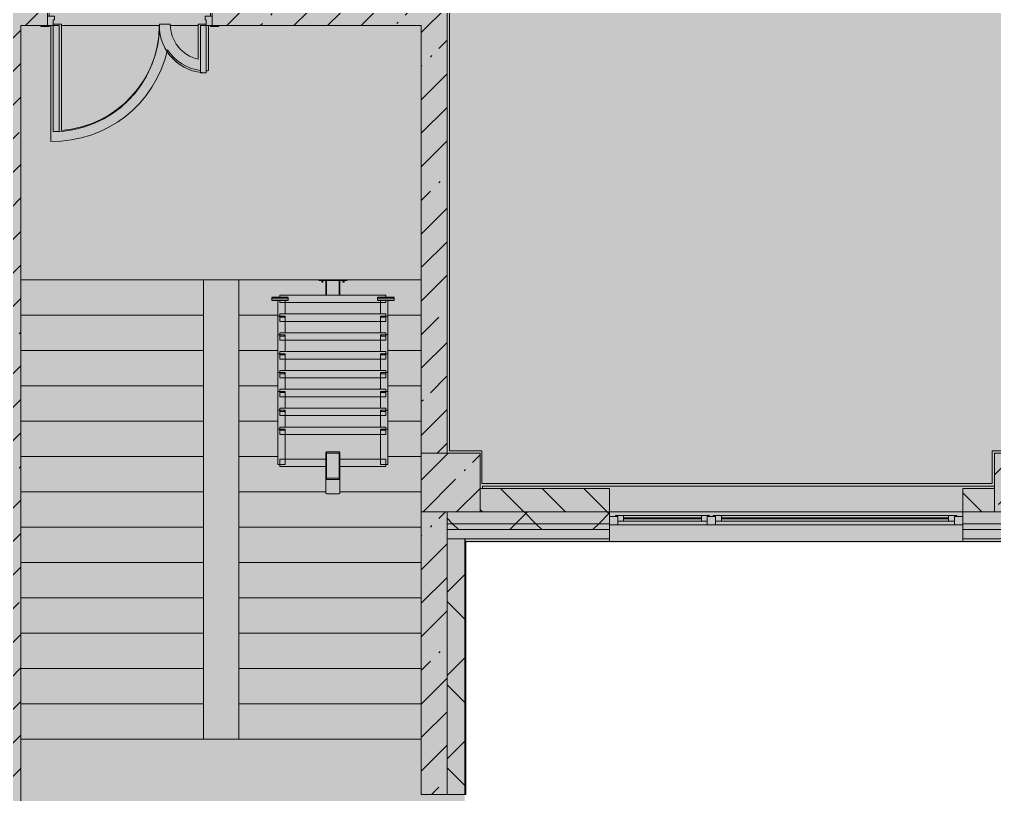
# Model space of a CAD drawing. Header units: millimetres. Extents: x 36059 to 234328, y -8553 to 29000.
# Drawn here: x 179386 to 187668, y 1150 to 7732 of the extents above; entities that cross this region are included whole.
import ezdxf

# ---------------------------------------------------------------- set-up
doc = ezdxf.new("R2010")
doc.units = ezdxf.units.MM
doc.linetypes.add('200_ШТРИХ__ш1_п0_6_', pattern=[800, 500, -300])
doc.layers.add('A-DETL-GENF-2', color=7, linetype='Continuous', lineweight=9, true_color=0xc0c0c0, transparency=0.4)
for name, color, linetype, lineweight in [('A-DETL-MBND-1', 7, '200_ШТРИХ__ш1_п0_6_', 9), ('A-WALL', 7, 'Continuous', 9), ('A-WALL-3', 7, 'Continuous', 5), ('I-WALL-4', 7, 'Continuous', 5), ('S-COLS-3', 7, 'Continuous', 5)]:
    doc.layers.add(name, color=color, linetype=linetype, lineweight=lineweight)
for name, color, linetype, lineweight, true_color in [('A-DOOR-2', 7, 'Continuous', 5, 0xe2e2e2), ('A-DOOR-3', 7, 'Continuous', 5, 0xb7b7b7), ('A-DOOR-FRAM-1', 7, 'Continuous', 5, 0xe2e2e2), ('A-DOOR-FRAM-3', 7, 'Continuous', 5, 0xb7b7b7), ('A-FLOR-1', 7, 'Continuous', 5, 0xb7b7b7), ('A-GENM-1', 7, 'Continuous', 5, 0x737373), ('A-GLAZ-3', 7, 'Continuous', 5, 0x737373), ('A-WALL-4', 7, 'Continuous', 5, 0x737373), ('A-WALL-5', 7, 'Continuous', 9, 0x737373), ('I-WALL-3', 7, 'Continuous', 5, 0x737373), ('S-COLS-4', 7, 'Continuous', 5, 0x737373), ('S-STRS-1', 7, 'Continuous', 5, 0x737373)]:
    doc.layers.add(name, color=color, linetype=linetype, lineweight=lineweight, true_color=true_color)
pattern_1 = [(45, (107317.9, 0), (-353.5534, 353.5534), []), (135, (107317.9, 0), (-353.5534, -353.5534), [])]
pattern_2 = [(45, (107317.9, 0), (-285.1231, 285.1231), []), (45, (107603, 0), (-285.1231, 285.1231), [504.031, -100.806, 16.764, -84.042])]

# ---------------------------------------------------------------- blocks, each defined once
blk = doc.blocks.new('BSC_Колонна _Прямоугольная - 500х500-V69-3_10_2_птичка')
at = {"layer": 'S-COLS-3'}
h = blk.add_hatch(dxfattribs=at)
h.set_pattern_fill('FP_97', color=256, style=0, pattern_type=2)
h.set_pattern_definition([(45, (-75730, -3800), (-285.1231, 285.1231), []), (45, (-75444.88, -3800), (-285.1231, 285.1231), [504.031, -100.806, 16.764, -84.042])])
h.paths.add_polyline_path([(-217, -250), (250, -250), (250, 250), (-250, 250), (-250, -250)])
at = {"layer": 'S-COLS-4'}
for p, q in [((250, 250), (-250, 250)), ((-250, 250), (-250, -250)), ((250, -250), (250, 250)), ((-250, -250), (250, -250))]:
    blk.add_line(p, q, dxfattribs=at)
blk = doc.blocks.new('BSC_Колонна _Прямоугольная - 500х500-V70-3_10_2_птичка')
at = {"layer": 'S-COLS-3'}
h = blk.add_hatch(dxfattribs=at)
h.set_pattern_fill('FP_98', color=256, style=0, pattern_type=2)
h.set_pattern_definition([(45, (-80600, -3800), (-285.1231, 285.1231), []), (45, (-80314.88, -3800), (-285.1231, 285.1231), [504.031, -100.806, 16.764, -84.042])])
h.paths.add_polyline_path([(-250, -250), (250, -250), (250, 250), (-250, 250)])
at = {"layer": 'S-COLS-4'}
for p, q in [((250, 250), (-250, 250)), ((-250, 250), (-250, -250)), ((250, -250), (250, 250)), ((-250, -250), (250, -250))]:
    blk.add_line(p, q, dxfattribs=at)
blk = doc.blocks.new('110_Дверь_СКБ_2Ст - Д-1 Лестничная клетка EIS60-24319353-3_10_2_птичка')
at = {"layer": 'A-DOOR-2'}
for points in [[(612.5, 1010), (612.5, 110), (662.5, 110), (662.5, 1010)], [(-631.1, 510), (-637.5, 510), (-637.5, 110), (-587.5, 110), (-587.5, 510)], [(712.5, 30), (697.5, 30), (697.5, -110), (712.5, -110)]]:
    blk.add_hatch(color=256, dxfattribs=at).paths.add_polyline_path(points)
h = blk.add_hatch(color=256, dxfattribs=at)
h.paths.add_polyline_path([(662.5, 110), (662.5, 60), (652.5, 60), (652.5, 30), (712.5, 30), (712.5, 110)])
h.paths.add_polyline_path([(-637.5, 110), (-687.5, 110), (-687.5, 30), (-627.5, 30), (-631.1, 60), (-637.5, 60)])
at = {"layer": 'A-DOOR-FRAM-1'}
for points in [[(-742.5, 118), (-742.5, 110), (-672.5, 110), (-672.5, 118)], [(697.5, 118), (697.5, 110), (767.5, 110), (767.5, 118)], [(-672.5, 30), (-687.5, 30), (-687.5, -110), (-672.5, -110)], [(-672.5, -110), (-742.5, -110), (-742.5, -118), (-672.5, -118)], [(697.5, -110), (697.5, -118), (767.5, -118), (767.5, -110)]]:
    blk.add_hatch(color=256, dxfattribs=at).paths.add_polyline_path(points)
at = {"layer": 'A-DOOR-3'}
for p, q in [((662.5, 1010), (612.5, 1010)), ((612.5, 1010), (612.5, 110)), ((662.5, 110), (662.5, 1010)), ((-637.5, 510), (-637.5, 110)), ((-587.5, 510), (-637.5, 510)), ((-587.5, 110), (-587.5, 510)), ((-637.5, 110), (-587.5, 110)), ((612.5, 110), (662.5, 110))]:
    blk.add_line(p, q, dxfattribs=at)
for centre, radius, start, end in [((662.5, 110), 900, 90, 180), ((-637.5, 110), 400, 360, 90)]:
    blk.add_arc(centre, radius, start, end, dxfattribs=at)
at = {"layer": 'A-DOOR-FRAM-3'}
for p, q in [((-672.5, 118), (-742.5, 118)), ((-742.5, 118), (-742.5, 110)), ((-742.5, 110), (-672.5, 110)), ((-637.5, 110), (-687.5, 110)), ((-687.5, 110), (-687.5, 30)), ((-672.5, 110), (-672.5, 118)), ((-637.5, 60), (-637.5, 110)), ((662.5, 110), (662.5, 60)), ((712.5, 110), (662.5, 110)), ((767.5, 118), (697.5, 118)), ((697.5, 118), (697.5, 110)), ((697.5, 110), (767.5, 110)), ((712.5, 30), (712.5, 110)), ((767.5, 110), (767.5, 118)), ((-687.5, 30), (-627.5, 30)), ((-672.5, 30), (-687.5, 30)), ((-687.5, 30), (-687.5, -110)), ((-672.5, -110), (-672.5, 30)), ((-627.5, 60), (-637.5, 60)), ((-627.5, 30), (-627.5, 60)), ((662.5, 60), (652.5, 60)), ((652.5, 60), (652.5, 30)), ((652.5, 30), (712.5, 30)), ((712.5, 30), (697.5, 30)), ((697.5, 30), (697.5, -110)), ((712.5, -110), (712.5, 30)), ((-672.5, -110), (-742.5, -110)), ((-742.5, -110), (-742.5, -118)), ((-742.5, -118), (-672.5, -118)), ((-687.5, -110), (-672.5, -110)), ((-672.5, -118), (-672.5, -110)), ((697.5, -110), (712.5, -110)), ((767.5, -110), (697.5, -110)), ((697.5, -110), (697.5, -118)), ((697.5, -118), (767.5, -118)), ((767.5, -118), (767.5, -110))]:
    blk.add_line(p, q, dxfattribs=at)
blk = doc.blocks.new('Анкер клиновой - Анкер клиновой МКТ В 10-10-16_85-V134-3_10_2_птичка')
at = {"layer": 'A-DETL-MBND-1'}
for p, q in [((74812, 5515.8), (74812, 5511.8)), ((74812, 5511.8), (74828, 5511.8)), ((74828, 5511.8), (74812, 5511.8)), ((74815, 5515.8), (74815, 5501.8)), ((74815, 5501.8), (74825, 5501.8)), ((74825, 5501.8), (74815, 5501.8)), ((74825, 5501.8), (74825, 5515.8)), ((74828, 5511.8), (74828, 5515.8))]:
    blk.add_line(p, q, dxfattribs=at)
blk = doc.blocks.new('ОМ_Полоса_Трапеция прямоугольная_Прокат_ГОСТ 103-2006 - ОМ_Полоса_Трапеция прямоугольная_Прокат_ГОСТ 103-2006-V135-3_10_2_птичка')
at = {"layer": 'A-GENM-1'}
for p, q in [((74280, 4243.3), (74280, 4253.3)), ((74280, 4253.3), (74320, 4253.3)), ((74320, 4243.3), (74280, 4243.3)), ((74320, 4253.3), (74320, 4243.3))]:
    blk.add_line(p, q, dxfattribs=at)
blk = doc.blocks.new('ОМ_Полоса_Трапеция прямоугольная_Прокат_ГОСТ 103-2006 - ОМ_Полоса_Трапеция прямоугольная_Прокат_ГОСТ 103-2006-V136-3_10_2_птичка')
at = {"layer": 'A-GENM-1'}
for p, q in [((74320, 4893.3), (74280, 4893.3)), ((74280, 4893.3), (74280, 4883.3)), ((74320, 4883.3), (74320, 4893.3)), ((74280, 4883.3), (74320, 4883.3))]:
    blk.add_line(p, q, dxfattribs=at)
blk = doc.blocks.new('ОМ_Полоса_Трапеция прямоугольная_Прокат_ГОСТ 103-2006 - ОМ_Полоса_Трапеция прямоугольная_Прокат_ГОСТ 103-2006-V137-3_10_2_птичка')
at = {"layer": 'A-GENM-1'}
for p, q in [((74320, 5053.3), (74280, 5053.3)), ((74280, 5053.3), (74280, 5043.3)), ((74320, 5043.3), (74320, 5053.3)), ((74280, 5043.3), (74320, 5043.3))]:
    blk.add_line(p, q, dxfattribs=at)
blk = doc.blocks.new('ОМ_Полоса_Трапеция прямоугольная_Прокат_ГОСТ 103-2006 - ОМ_Полоса_Трапеция прямоугольная_Прокат_ГОСТ 103-2006-V138-3_10_2_птичка')
at = {"layer": 'A-GENM-1'}
for p, q in [((74320, 5213.3), (74280, 5213.3)), ((74280, 5213.3), (74280, 5203.3)), ((74280, 5203.3), (74320, 5203.3)), ((74320, 5203.3), (74320, 5213.3))]:
    blk.add_line(p, q, dxfattribs=at)
blk = doc.blocks.new('ОМ_Полоса_Прокат_ГОСТ 103-2006 - ОМ_Полоса_Прокат_ГОСТ 103-2006-V139-3_10_2_птичка')
at = {"layer": 'A-GENM-1'}
for p, q in [((74350, 5373.3), (74210, 5373.3)), ((74210, 5373.3), (74210, 5370.3)), ((74210, 5370.3), (74350, 5370.3)), ((74350, 5370.3), (74350, 5373.3))]:
    blk.add_line(p, q, dxfattribs=at)
blk = doc.blocks.new('ОМ_Полоса_Прокат_ГОСТ 103-2006 - ОМ_Полоса_Прокат_ГОСТ 103-2006-V140-3_10_2_птичка')
at = {"layer": 'A-GENM-1'}
for p, q in [((74210, 5365.9), (74350, 5365.9)), ((74210, 5349), (74210, 5365.9)), ((74350, 5349), (74210, 5349)), ((74210, 5349), (74210, 5345.6)), ((74210, 5345.6), (74350, 5345.6)), ((74350, 5365.9), (74350, 5349)), ((74350, 5345.6), (74350, 5349))]:
    blk.add_line(p, q, dxfattribs=at)
blk = doc.blocks.new('ОМ_Полоса_Трапеция прямоугольная_Прокат_ГОСТ 103-2006 - ОМ_Полоса_Трапеция прямоугольная_Прокат_ГОСТ 103-2006-V141-3_10_2_птичка')
at = {"layer": 'A-GENM-1'}
for p, q in [((75140, 4243.3), (75140, 4253.3)), ((75140, 4253.3), (75180, 4253.3)), ((75180, 4243.3), (75140, 4243.3)), ((75180, 4253.3), (75180, 4243.3))]:
    blk.add_line(p, q, dxfattribs=at)
blk = doc.blocks.new('ОМ_Полоса_Трапеция прямоугольная_Прокат_ГОСТ 103-2006 - ОМ_Полоса_Трапеция прямоугольная_Прокат_ГОСТ 103-2006-V142-3_10_2_птичка')
at = {"layer": 'A-GENM-1'}
for p, q in [((75140, 4893.3), (75140, 4883.3)), ((75180, 4893.3), (75140, 4893.3)), ((75180, 4883.3), (75180, 4893.3)), ((75140, 4883.3), (75180, 4883.3))]:
    blk.add_line(p, q, dxfattribs=at)
blk = doc.blocks.new('ОМ_Полоса_Трапеция прямоугольная_Прокат_ГОСТ 103-2006 - ОМ_Полоса_Трапеция прямоугольная_Прокат_ГОСТ 103-2006-V143-3_10_2_птичка')
at = {"layer": 'A-GENM-1'}
for p, q in [((75140, 5053.3), (75140, 5043.3)), ((75180, 5053.3), (75140, 5053.3)), ((75180, 5043.3), (75180, 5053.3)), ((75140, 5043.3), (75180, 5043.3))]:
    blk.add_line(p, q, dxfattribs=at)
blk = doc.blocks.new('ОМ_Полоса_Трапеция прямоугольная_Прокат_ГОСТ 103-2006 - ОМ_Полоса_Трапеция прямоугольная_Прокат_ГОСТ 103-2006-V144-3_10_2_птичка')
at = {"layer": 'A-GENM-1'}
for p, q in [((75140, 5213.3), (75140, 5203.3)), ((75180, 5213.3), (75140, 5213.3)), ((75140, 5203.3), (75180, 5203.3)), ((75180, 5203.3), (75180, 5213.3))]:
    blk.add_line(p, q, dxfattribs=at)
blk = doc.blocks.new('ОМ_Полоса_Прокат_ГОСТ 103-2006 - ОМ_Полоса_Прокат_ГОСТ 103-2006-V145-3_10_2_птичка')
at = {"layer": 'A-GENM-1'}
for p, q in [((75110, 5373.3), (75110, 5370.3)), ((75250, 5373.3), (75110, 5373.3)), ((75110, 5370.3), (75250, 5370.3)), ((75250, 5370.3), (75250, 5373.3))]:
    blk.add_line(p, q, dxfattribs=at)
blk = doc.blocks.new('ОМ_Полоса_Прокат_ГОСТ 103-2006 - ОМ_Полоса_Прокат_ГОСТ 103-2006-V146-3_10_2_птичка')
at = {"layer": 'A-GENM-1'}
for p, q in [((75110, 5365.9), (75250, 5365.9)), ((75110, 5349), (75110, 5365.9)), ((75110, 5349), (75110, 5345.6)), ((75250, 5349), (75110, 5349)), ((75110, 5345.6), (75250, 5345.6)), ((75250, 5365.9), (75250, 5349)), ((75250, 5345.6), (75250, 5349))]:
    blk.add_line(p, q, dxfattribs=at)
blk = doc.blocks.new('ОМ_Труба_ГОСТ 8639-82 - ОМ_Труба_ГОСТ 8639-82-V147-3_10_2_птичка')
at = {"layer": 'A-GENM-1'}
for p, q in [((74679, 4061), (74781, 4061)), ((74670, 3843.3), (74670, 4043.4)), ((74676, 4043.4), (74676, 3843.3)), ((74781, 4049.3), (74679, 4049.3)), ((74784, 3843.3), (74784, 4043.4)), ((74790, 4043.4), (74790, 3843.3)), ((74670, 3843.3), (74670, 3709.3)), ((74679, 3837.4), (74781, 3837.4)), ((74781, 3825.6), (74679, 3825.6)), ((74790, 3709.3), (74790, 3843.3)), ((74781, 3704.7), (74679, 3704.7))]:
    blk.add_line(p, q, dxfattribs=at)
at = {"layer": 'A-GENM-1', "flags": 128}
for points in [[(74670, 4043.4), (74670.2, 4046.8), (74670.7, 4050.1), (74671.5, 4053.2), (74672.6, 4055.9), (74674, 4058.1), (74675.6, 4059.7), (74677.2, 4060.7), (74679, 4061)], [(74781, 4061), (74782.8, 4060.7), (74784.4, 4059.7), (74786, 4058.1), (74787.4, 4055.9), (74788.5, 4053.2), (74789.3, 4050.1), (74789.8, 4046.8), (74790, 4043.4)], [(74679, 4049.3), (74678.4, 4049.1), (74677.9, 4048.8), (74677.3, 4048.3), (74676.9, 4047.5), (74676.5, 4046.6), (74676.2, 4045.6), (74676.1, 4044.5), (74676, 4043.4)], [(74784, 4043.4), (74783.9, 4044.5), (74783.8, 4045.6), (74783.5, 4046.6), (74783.1, 4047.5), (74782.7, 4048.3), (74782.1, 4048.8), (74781.6, 4049.1), (74781, 4049.3)], [(74679, 3825.6), (74677.2, 3826), (74675.6, 3827), (74674, 3828.6), (74672.6, 3830.8), (74671.5, 3833.5), (74670.7, 3836.5), (74670.2, 3839.9), (74670, 3843.3)], [(74676, 3843.3), (74676.1, 3842.1), (74676.2, 3841), (74676.5, 3840), (74676.9, 3839.1), (74677.3, 3838.4), (74677.9, 3837.9), (74678.4, 3837.5), (74679, 3837.4)], [(74790, 3843.3), (74789.8, 3839.9), (74789.3, 3836.5), (74788.5, 3833.5), (74787.4, 3830.8), (74786, 3828.6), (74784.4, 3827), (74782.8, 3826), (74781, 3825.6)], [(74781, 3837.4), (74781.6, 3837.5), (74782.1, 3837.9), (74782.7, 3838.4), (74783.1, 3839.1), (74783.5, 3840), (74783.8, 3841), (74783.9, 3842.1), (74784, 3843.3)]]:
    blk.add_lwpolyline(points, dxfattribs=at)
at = {"layer": 'A-GENM-1'}
for centre, start_param, end_param in [((74679, 3761.3), 2.617994, 3.141593), ((74781, 3761.3), 0, 0.523599), ((74679, 3709.3), 3.141593, 4.712389), ((74781, 3709.3), 4.712389, 6.283185)]:
    blk.add_ellipse(centre, major_axis=(9, 0), ratio=0.509802, start_param=start_param, end_param=end_param, dxfattribs=at)
blk = doc.blocks.new('ОМ_Уголок_ГОСТ 8509-93 - ОМ_Уголок_ГОСТ 8509-93-V148-3_10_2_птичка')
at = {"layer": 'A-GENM-1'}
for p, q in [((0, 45.2), (0, -17.8)), ((390, 45.2), (0, 45.2)), ((900, 45.2), (510, 45.2)), ((900, -17.8), (900, 45.2)), ((0, -17.8), (390, -17.8)), ((510, -17.8), (900, -17.8))]:
    blk.add_line(p, q, dxfattribs=at)
blk = doc.blocks.new('ОМ_Уголок_ГОСТ 8509-93 - ОМ_Уголок_ГОСТ 8509-93-V149-3_10_2_птичка')
at = {"layer": 'A-GENM-1'}
for p, q in [((0, 45.2), (0, -17.8)), ((900, 45.2), (0, 45.2)), ((900, -17.8), (900, 45.2)), ((0, -17.8), (900, -17.8))]:
    blk.add_line(p, q, dxfattribs=at)
blk = doc.blocks.new('ОМ_Уголок_ГОСТ 8509-93 - ОМ_Уголок_ГОСТ 8509-93-V150-3_10_2_птичка')
at = {"layer": 'A-GENM-1'}
for p, q in [((0, 45.2), (0, -17.8)), ((300, 45.2), (0, 45.2)), ((300, -17.8), (300, 45.2)), ((0, -17.8), (300, -17.8))]:
    blk.add_line(p, q, dxfattribs=at)
blk = doc.blocks.new('ОМ_Уголок_ГОСТ 8509-93 - ОМ_Уголок_ГОСТ 8509-93-V151-3_10_2_птичка')
at = {"layer": 'A-GENM-1'}
for p, q in [((0, 45.2), (0, -17.8)), ((300, 45.2), (0, 45.2)), ((300, -17.8), (300, 45.2)), ((0, -17.8), (298.7, -17.8))]:
    blk.add_line(p, q, dxfattribs=at)
blk = doc.blocks.new('ОМ_Уголок_ГОСТ 8509-93 - ОМ_Уголок_ГОСТ 8509-93-V152-3_10_2_птичка')
at = {"layer": 'A-GENM-1'}
for p, q in [((0, 45.2), (0, -17.8)), ((142.2, 45.2), (0, 45.2)), ((0, -17.8), (160, -17.8))]:
    blk.add_line(p, q, dxfattribs=at)
blk = doc.blocks.new('ОМ_Уголок_ГОСТ 8509-93 - ОМ_Уголок_ГОСТ 8509-93-V153-3_10_2_птичка')
at = {"layer": 'A-GENM-1'}
for p, q in [((300, 45.2), (157.8, 45.2)), ((300, -17.8), (300, 45.2)), ((140, -17.8), (300, -17.8))]:
    blk.add_line(p, q, dxfattribs=at)
blk = doc.blocks.new('ОМ_Уголок_ГОСТ 8509-93 - ОМ_Уголок_ГОСТ 8509-93-V154-3_10_2_птичка')
at = {"layer": 'A-GENM-1'}
for p, q in [((0, 45.2), (0, 27.8)), ((900, 45.2), (0, 45.2)), ((0, 7.4), (0, -17.8)), ((900, 27.8), (900, 45.2)), ((900, -17.8), (900, 7.4)), ((0, -17.8), (900, -17.8))]:
    blk.add_line(p, q, dxfattribs=at)
blk = doc.blocks.new('ОМ_Уголок_ГОСТ 8509-93 - ОМ_Уголок_ГОСТ 8509-93-V155-3_10_2_птичка')
at = {"layer": 'A-GENM-1'}
for p, q in [((0, 45.2), (0, -17.8)), ((7.4, 45.2), (0, 45.2)), ((142.2, 45.2), (27.8, 45.2)), ((0, -17.8), (7.4, -17.8)), ((27.8, -17.8), (160, -17.8))]:
    blk.add_line(p, q, dxfattribs=at)
blk = doc.blocks.new('ОМ_Уголок_ГОСТ 8509-93 - ОМ_Уголок_ГОСТ 8509-93-V156-3_10_2_птичка')
at = {"layer": 'A-GENM-1'}
for p, q in [((272.2, 45.2), (157.8, 45.2)), ((300, 45.2), (292.6, 45.2)), ((300, -17.8), (300, 45.2)), ((140, -17.8), (272.2, -17.8)), ((292.6, -17.8), (300, -17.8))]:
    blk.add_line(p, q, dxfattribs=at)
blk = doc.blocks.new('ОМ_Труба_ГОСТ 8639-82 - ОМ_Труба_ГОСТ 8639-82-V157-3_10_2_птичка')
at = {"layer": 'A-DETL-MBND-1'}
for p, q in [((74670, 5515.8), (74670, 5391.1)), ((74676, 5391.1), (74676, 5515.8)), ((74784, 5391.1), (74784, 5515.8)), ((74790, 5391.1), (74790, 5515.8))]:
    blk.add_line(p, q, dxfattribs=at)
blk = doc.blocks.new('ОМ_Уголок_ГОСТ 8510-86 - ОМ_Уголок_ГОСТ 8510-86-V158-3_10_2_птичка')
at = {"layer": 'A-DETL-MBND-1'}
blk.add_line((0, 0), (240, 0), dxfattribs=at)
blk = doc.blocks.new('120_Окно_СКБ_2Ст - 120_Окно_СКБ_2Ст 3000х2500 _мал_створка слева_-22809161-3_10_2_птичка')
at = {"layer": 'A-GLAZ-3'}
for p, q in [((-1500, -75), (-1500, -5)), ((-1500, -5), (-1430, -5)), ((1500, -5), (-1500, -5)), ((-1430, -75), (-1500, -75)), ((-1500, -75), (-1450, -75)), ((-1430, -75), (-1450, -75)), ((-1450, -75), (-1450, -85)), ((-1430, -5), (-1430, -75)), ((600, -35), (-1430, -35)), ((-1430, -35), (-1430, -75)), ((-1380, -85), (-1380, -35)), ((-1380, -55), (550, -55)), ((550, -65), (-1380, -65)), ((550, -85), (550, -35)), ((600, -75), (600, -5)), ((600, -5), (670, -5)), ((600, -75), (600, -35)), ((670, -75), (600, -75)), ((620, -75), (600, -75)), ((620, -75), (650, -75)), ((620, -85), (620, -75)), ((670, -75), (650, -75)), ((650, -75), (650, -85)), ((670, -5), (670, -75)), ((1430, -35), (670, -35)), ((670, -35), (670, -75)), ((720, -85), (720, -35)), ((720, -55), (1380, -55)), ((1380, -65), (720, -65)), ((1380, -85), (1380, -35)), ((1430, -75), (1430, -5)), ((1430, -5), (1500, -5)), ((1430, -75), (1430, -35)), ((1500, -75), (1430, -75)), ((1450, -75), (1430, -75)), ((1450, -75), (1500, -75)), ((1450, -85), (1450, -75)), ((1500, -5), (1500, -75)), ((-1450, -85), (620, -85)), ((620, -85), (-1450, -85)), ((650, -85), (1450, -85)), ((1450, -85), (650, -85))]:
    blk.add_line(p, q, dxfattribs=at)

msp = doc.modelspace()

# ---------------------------------------------------------------- hatches: boundary and pattern name
at = {"layer": 'A-DETL-GENF-2'}
msp.add_hatch(color=256, dxfattribs=at).paths.add_polyline_path([(178169.8, -251.7), (183167.9, -251.7), (183167.9, 3288.3), (191887.9, 3288.3), (191887.9, 27348.3), (149227.9, 27348.3), (149227.9, 23888.3), (145628, 23888.3), (145628, -251.7), (177237.6, -251.7)])
at = {"layer": 'A-WALL-3'}
h = msp.add_hatch(dxfattribs=at)
h.set_pattern_fill('FP_107', color=256, style=0, pattern_type=2)
h.set_pattern_definition([(135, (107317.9, 0), (-176.7767, -176.7767), [])])
h.paths.add_polyline_path([(191417.9, 3550), (191517.9, 3550), (191517.9, 3750), (191417.9, 3750), (191417.9, 3701.2)])
h.paths.add_polyline_path([(190288.5, 3550), (190517.9, 3550), (190517.9, 3750), (189617.9, 3750), (189617.9, 3550)])
h.paths.add_polyline_path([(184397.9, 3550), (184397.9, 3750), (183297.9, 3750), (183297.9, 3550), (183763.1, 3550)])
h.paths.add_polyline_path([(188167.9, 3550), (188717.9, 3550), (188717.9, 3750), (188167.9, 3750), (188167.9, 3666.7)])
h.paths.add_polyline_path([(187397.9, 3550), (187667.9, 3550), (187667.9, 3750), (187397.9, 3750)])
h = msp.add_hatch(dxfattribs=at)
h.set_pattern_fill('FP_109', color=256, style=0, pattern_type=2)
h.set_pattern_definition(pattern_1)
h.paths.add_polyline_path([(191887.9, 3450), (191887.9, 3550), (191417.9, 3550), (191417.9, 3450), (191686.8, 3450)])
h.paths.add_polyline_path([(183017.9, 3450), (184397.9, 3450), (184397.9, 3550), (183017.9, 3550)])
h.paths.add_polyline_path([(187397.9, 3450), (188717.9, 3450), (188717.9, 3550), (187397.9, 3550)])
h.paths.add_polyline_path([(190288.5, 3450), (190517.9, 3450), (190517.9, 3550), (189617.9, 3550), (189617.9, 3450)])
h = msp.add_hatch(dxfattribs=at)
h.set_pattern_fill('FP_109', color=256, style=0, pattern_type=2)
h.set_pattern_definition(pattern_1)
h.paths.add_polyline_path([(183208.4, 3400), (184397.9, 3400), (184397.9, 3450), (183017.9, 3450), (183017.9, 3400), (183167.9, 3400)])
h.paths.add_polyline_path([(191887.9, 3400), (191887.9, 3450), (191417.9, 3450), (191417.9, 3400), (191686.8, 3400)])
h.paths.add_polyline_path([(190288.5, 3400), (190517.9, 3400), (190517.9, 3450), (189617.9, 3450), (189617.9, 3400)])
h.paths.add_polyline_path([(187397.9, 3400), (188717.9, 3400), (188717.9, 3450), (187397.9, 3450)])
h = msp.add_hatch(dxfattribs=at)
h.set_pattern_fill('FP_109', color=256, style=0, pattern_type=2)
h.set_pattern_definition(pattern_1)
h.paths.add_polyline_path([(183017.9, -250), (183167.9, -250), (183167.9, 350), (183017.9, 350), (183017.9, -100)])
h.paths.add_polyline_path([(183017.9, 1150), (183167.9, 1150), (183167.9, 3320), (183017.9, 3320), (183017.9, 1965.8)])
at = {"layer": 'I-WALL-4'}
h = msp.add_hatch(dxfattribs=at)
h.set_pattern_fill('FP_105', color=256, style=0, pattern_type=2)
h.set_pattern_definition(pattern_2)
h.paths.add_polyline_path([(181077.9, 7680), (182797.9, 7680), (182797.9, 7900), (181022.9, 7900), (181022.9, 7680)])
h.paths.add_polyline_path([(179567.9, 7680), (179622.9, 7680), (179622.9, 7900), (179177.9, 7900), (179177.9, 7680), (179397.9, 7680)])
h = msp.add_hatch(dxfattribs=at)
h.set_pattern_fill('FP_105', color=256, style=0, pattern_type=2)
h.set_pattern_definition(pattern_2)
h.paths.add_polyline_path([(183017.9, 120), (183017.9, 350), (182797.9, 350), (182797.9, 120), (182830.9, 120)])
h.paths.add_polyline_path([(182830.9, 1150), (183017.9, 1150), (183017.9, 3550), (182797.9, 3550), (182797.9, 1150)])
h.paths.add_polyline_path([(182830.9, 4050), (183017.9, 4050), (183017.9, 7900), (182797.9, 7900), (182797.9, 4050)])
h = msp.add_hatch(dxfattribs=at)
h.set_pattern_fill('FP_105', color=256, style=0, pattern_type=2)
h.set_pattern_definition(pattern_2)
h.paths.add_polyline_path([(179177.9, 120), (179397.9, 120), (179397.9, 7680), (179177.9, 7680), (179177.9, 1965.8)])

# ---------------------------------------------------------------- linework, layer by layer
at = {"layer": 'A-DETL-MBND-1'}
msp.add_line((182797.9, 535), (182797.9, 1150), dxfattribs=at)
at = {"layer": 'A-FLOR-1'}
for p, q in [((183038.9, 9100), (183038.9, 4070)), ((179651.4, 7680), (179651.4, 6697.1)), ((179741.4, 7691.9), (179672.9, 7691.9)), ((179741.4, 6789.7), (179741.4, 7691.9)), ((179741.4, 7680), (180575.7, 7680)), ((180666.4, 7691.9), (180576.4, 7691.9)), ((180667.5, 7680), (180902.6, 7680)), ((180972.9, 7691.9), (180902.6, 7691.9)), ((180902.6, 7691.9), (180902.6, 7394.8)), ((180992.6, 7297.5), (180992.6, 7680)), ((183038.9, 4070), (183312.9, 4070)), ((183312.9, 4070), (183312.9, 3791)), ((187647.9, 3791), (187647.9, 4070)), ((187647.9, 4070), (188187.9, 4070)), ((183312.9, 3791), (187647.9, 3791))]:
    msp.add_line(p, q, dxfattribs=at)
for centre, radius, start, end in [((179671.4, 7691.9), 905, 274.43687, 360), ((180971.4, 7691.9), 305, 180, 256.9573), ((179671.4, 7691.9), 995, 268.8489, 347.32946), ((180971.4, 7691.9), 395, 213.54048, 262.94436), ((180971.4, 7691.9), 395, 270.21425, 273.07201)]:
    msp.add_arc(centre, radius, start, end, dxfattribs=at)
at = {"layer": 'A-WALL'}
msp.add_line((183170.9, 1150), (183170.9, 3296.6), dxfattribs=at)
at = {"layer": 'A-WALL-3'}
msp.add_line((183175.9, 1150), (183175.9, 3300), dxfattribs=at)
at = {"layer": 'A-WALL-4'}
for p, q in [((184397.9, 3750), (183297.9, 3750)), ((184397.9, 3300), (184397.9, 3750)), ((187397.9, 3750), (187397.9, 3300)), ((187667.9, 3750), (187397.9, 3750)), ((183017.9, 3550), (183017.9, 3320)), ((184397.9, 3550), (187397.9, 3550)), ((192269.5, 3300), (183175.9, 3300)), ((183017.9, 1150), (183175.9, 1150))]:
    msp.add_line(p, q, dxfattribs=at)
at = {"layer": 'A-WALL-5'}
for p, q in [((184397.9, 3550), (183297.9, 3550)), ((187667.9, 3550), (187397.9, 3550)), ((183017.9, 3450), (184397.9, 3450)), ((183017.9, 3400), (184397.9, 3400)), ((187397.9, 3450), (188717.9, 3450)), ((187397.9, 3400), (188717.9, 3400)), ((183017.9, 3320), (183017.9, 1150)), ((183017.9, 3320), (184397.9, 3320)), ((183167.9, 1150), (183167.9, 3320)), ((183170.9, 3300), (183170.9, 3320)), ((187397.9, 3320), (188717.9, 3320)), ((183175.9, 3300), (183170.9, 3300))]:
    msp.add_line(p, q, dxfattribs=at)
at = {"layer": 'I-WALL-3'}
for p, q in [((183017.9, 4050), (183017.9, 7900)), ((179397.9, 120), (179397.9, 7680)), ((179397.9, 7680), (179567.9, 7680)), ((180575.7, 7680), (179741.4, 7680)), ((180902.6, 7680), (180667.5, 7680)), ((181077.9, 7680), (182797.9, 7680)), ((182797.9, 7680), (182797.9, 4050)), ((183317.9, 3770), (187667.9, 3770)), ((183317.9, 3770), (183317.9, 3750)), ((182797.9, 3550), (182797.9, 1150)), ((187397.9, 3550), (184397.9, 3550)), ((182797.9, 1150), (183017.9, 1150))]:
    msp.add_line(p, q, dxfattribs=at)
at = {"layer": 'S-STRS-1'}
for p, q in [((180575.7, 7680), (179741.4, 7680)), ((180902.6, 7680), (180667.5, 7680)), ((179397.9, 5520), (180947.9, 5520)), ((179397.9, 5520), (180947.9, 5520)), ((180947.9, 5520), (182797.9, 5520)), ((180947.9, 5220), (180947.9, 5520)), ((181247.9, 5520), (181247.9, 5220)), ((179397.9, 5220), (180947.9, 5220)), ((179397.9, 5220), (180947.9, 5220)), ((180947.9, 4920), (180947.9, 5220)), ((181247.9, 5220), (181247.9, 4920)), ((181580.1, 5220), (181247.9, 5220)), ((181580.1, 5220), (181247.9, 5220)), ((182797.9, 5220), (182515.7, 5220)), ((182797.9, 5220), (182515.7, 5220)), ((179397.9, 4920), (180947.9, 4920)), ((179397.9, 4920), (180947.9, 4920)), ((180947.9, 4620), (180947.9, 4920)), ((181247.9, 4920), (181247.9, 4620)), ((181580.1, 4920), (181247.9, 4920)), ((181580.1, 4920), (181247.9, 4920)), ((182797.9, 4920), (182515.7, 4920)), ((182797.9, 4920), (182515.7, 4920)), ((179397.9, 4620), (180947.9, 4620)), ((179397.9, 4620), (180947.9, 4620)), ((180947.9, 4320), (180947.9, 4620)), ((181247.9, 4620), (181247.9, 4320)), ((181580.1, 4620), (181247.9, 4620)), ((181580.1, 4620), (181247.9, 4620)), ((182797.9, 4620), (182515.7, 4620)), ((182797.9, 4620), (182515.7, 4620)), ((179397.9, 4320), (180947.9, 4320)), ((179397.9, 4320), (180947.9, 4320)), ((180947.9, 4020), (180947.9, 4320)), ((181247.9, 4320), (181247.9, 4020)), ((181580.1, 4320), (181247.9, 4320)), ((181580.1, 4320), (181247.9, 4320)), ((182797.9, 4320), (182515.7, 4320)), ((182797.9, 4320), (182515.7, 4320)), ((179397.9, 4020), (180947.9, 4020)), ((179397.9, 4020), (180947.9, 4020)), ((180947.9, 3720), (180947.9, 4020)), ((181247.9, 4020), (181247.9, 3720)), ((181580.1, 4020), (181247.9, 4020)), ((181580.1, 4020), (181247.9, 4020)), ((182797.9, 4020), (182515.7, 4020)), ((182797.9, 4020), (182515.7, 4020)), ((179397.9, 3720), (180947.9, 3720)), ((179397.9, 3720), (180947.9, 3720)), ((180947.9, 3420), (180947.9, 3720)), ((181247.9, 3720), (181247.9, 3420)), ((181989.2, 3720), (181247.9, 3720)), ((181989.2, 3720), (181247.9, 3720)), ((182797.9, 3720), (182106.5, 3720)), ((182797.9, 3720), (182106.5, 3720)), ((179397.9, 3420), (180947.9, 3420)), ((179397.9, 3420), (180947.9, 3420)), ((180947.9, 3120), (180947.9, 3420)), ((181247.9, 3420), (181247.9, 3120)), ((182797.9, 3420), (181247.9, 3420)), ((182797.9, 3420), (181247.9, 3420)), ((179397.9, 3120), (180947.9, 3120)), ((179397.9, 3120), (180947.9, 3120)), ((180947.9, 2820), (180947.9, 3120)), ((181247.9, 3120), (181247.9, 2820)), ((182797.9, 3120), (181247.9, 3120)), ((182797.9, 3120), (181247.9, 3120)), ((179397.9, 2820), (180947.9, 2820)), ((179397.9, 2820), (180947.9, 2820)), ((180947.9, 2520), (180947.9, 2820)), ((181247.9, 2820), (181247.9, 2520)), ((182797.9, 2820), (181247.9, 2820)), ((182797.9, 2820), (181247.9, 2820)), ((179397.9, 2520), (180947.9, 2520)), ((179397.9, 2520), (180947.9, 2520)), ((180947.9, 2220), (180947.9, 2520)), ((181247.9, 2520), (181247.9, 2220)), ((182797.9, 2520), (181247.9, 2520)), ((182797.9, 2520), (181247.9, 2520)), ((179397.9, 2220), (180947.9, 2220)), ((179397.9, 2220), (180947.9, 2220)), ((180947.9, 1920), (180947.9, 2220)), ((181247.9, 2220), (181247.9, 1920)), ((182797.9, 2220), (181247.9, 2220)), ((182797.9, 2220), (181247.9, 2220)), ((179397.9, 1920), (180947.9, 1920)), ((179397.9, 1920), (180947.9, 1920)), ((180947.9, 1620), (180947.9, 1920)), ((181247.9, 1920), (181247.9, 1620)), ((182797.9, 1920), (181247.9, 1920)), ((182797.9, 1920), (181247.9, 1920)), ((179397.9, 1620), (180947.9, 1620)), ((179397.9, 1620), (180947.9, 1620)), ((181247.9, 1620), (180947.9, 1620)), ((182797.9, 1620), (181247.9, 1620)), ((182797.9, 1620), (181247.9, 1620))]:
    msp.add_line(p, q, dxfattribs=at)

# ---------------------------------------------------------------- block references
at = {"layer": 'A-DETL-MBND-1', "extrusion": (0, 0, -1)}
msp.add_blockref('ОМ_Уголок_ГОСТ 8510-86 - ОМ_Уголок_ГОСТ 8510-86-V158-3_10_2_птичка', (-182167.9, 5515.8), dxfattribs=at)
at = {"layer": 'A-DETL-MBND-1'}
for name, p in [('Анкер клиновой - Анкер клиновой МКТ В 10-10-16_85-V134-3_10_2_птичка', (107137.9, 0)), ('ОМ_Труба_ГОСТ 8639-82 - ОМ_Труба_ГОСТ 8639-82-V157-3_10_2_птичка', (107317.9, 0)), ('Анкер клиновой - Анкер клиновой МКТ В 10-10-16_85-V134-3_10_2_птичка', (107317.9, 0))]:
    msp.add_blockref(name, p, dxfattribs=at)
at = {"layer": 'A-DOOR-3', "rotation": 180}
msp.add_blockref('110_Дверь_СКБ_2Ст - Д-1 Лестничная клетка EIS60-24319353-3_10_2_птичка', (180335.4, 7790), dxfattribs=at)
at = {"layer": 'A-GENM-1', "extrusion": (0, 0, -1)}
for name, p, rotation in [('ОМ_Уголок_ГОСТ 8509-93 - ОМ_Уголок_ГОСТ 8509-93-V154-3_10_2_птичка', (-181597.9, 5373.3), 180), ('ОМ_Уголок_ГОСТ 8509-93 - ОМ_Уголок_ГОСТ 8509-93-V156-3_10_2_птичка', (-181597.9, 5073.3), 90.00000000000087), ('ОМ_Уголок_ГОСТ 8509-93 - ОМ_Уголок_ГОСТ 8509-93-V155-3_10_2_птичка', (-182497.9, 5373.3), 270.0000000000007), ('ОМ_Уголок_ГОСТ 8509-93 - ОМ_Уголок_ГОСТ 8509-93-V149-3_10_2_птичка', (-181597.9, 5213.3), 180), ('ОМ_Уголок_ГОСТ 8509-93 - ОМ_Уголок_ГОСТ 8509-93-V153-3_10_2_птичка', (-181597.9, 4913.3), 90.00000000000087), ('ОМ_Уголок_ГОСТ 8509-93 - ОМ_Уголок_ГОСТ 8509-93-V152-3_10_2_птичка', (-182497.9, 5213.3), 270.0000000000007), ('ОМ_Уголок_ГОСТ 8509-93 - ОМ_Уголок_ГОСТ 8509-93-V153-3_10_2_птичка', (-181597.9, 4753.3), 90.00000000000087), ('ОМ_Уголок_ГОСТ 8509-93 - ОМ_Уголок_ГОСТ 8509-93-V149-3_10_2_птичка', (-181597.9, 5053.3), 180), ('ОМ_Уголок_ГОСТ 8509-93 - ОМ_Уголок_ГОСТ 8509-93-V152-3_10_2_птичка', (-182497.9, 5053.3), 270.0000000000007), ('ОМ_Уголок_ГОСТ 8509-93 - ОМ_Уголок_ГОСТ 8509-93-V153-3_10_2_птичка', (-181597.9, 4593.3), 90.00000000000087), ('ОМ_Уголок_ГОСТ 8509-93 - ОМ_Уголок_ГОСТ 8509-93-V149-3_10_2_птичка', (-181597.9, 4893.3), 180), ('ОМ_Уголок_ГОСТ 8509-93 - ОМ_Уголок_ГОСТ 8509-93-V152-3_10_2_птичка', (-182497.9, 4893.3), 270.0000000000007), ('ОМ_Уголок_ГОСТ 8509-93 - ОМ_Уголок_ГОСТ 8509-93-V153-3_10_2_птичка', (-181597.9, 4433.3), 90.00000000000087), ('ОМ_Уголок_ГОСТ 8509-93 - ОМ_Уголок_ГОСТ 8509-93-V149-3_10_2_птичка', (-181597.9, 4733.3), 180), ('ОМ_Уголок_ГОСТ 8509-93 - ОМ_Уголок_ГОСТ 8509-93-V152-3_10_2_птичка', (-182497.9, 4733.3), 270.0000000000007), ('ОМ_Уголок_ГОСТ 8509-93 - ОМ_Уголок_ГОСТ 8509-93-V153-3_10_2_птичка', (-181597.9, 4273.3), 90.00000000000087), ('ОМ_Уголок_ГОСТ 8509-93 - ОМ_Уголок_ГОСТ 8509-93-V149-3_10_2_птичка', (-181597.9, 4573.3), 180), ('ОМ_Уголок_ГОСТ 8509-93 - ОМ_Уголок_ГОСТ 8509-93-V152-3_10_2_птичка', (-182497.9, 4573.3), 270.0000000000007), ('ОМ_Уголок_ГОСТ 8509-93 - ОМ_Уголок_ГОСТ 8509-93-V153-3_10_2_птичка', (-181597.9, 4113.3), 90.00000000000087), ('ОМ_Уголок_ГОСТ 8509-93 - ОМ_Уголок_ГОСТ 8509-93-V149-3_10_2_птичка', (-181597.9, 4413.3), 180), ('ОМ_Уголок_ГОСТ 8509-93 - ОМ_Уголок_ГОСТ 8509-93-V152-3_10_2_птичка', (-182497.9, 4413.3), 270.0000000000007), ('ОМ_Уголок_ГОСТ 8509-93 - ОМ_Уголок_ГОСТ 8509-93-V151-3_10_2_птичка', (-181597.9, 3953.3), 90.00000000000087), ('ОМ_Уголок_ГОСТ 8509-93 - ОМ_Уголок_ГОСТ 8509-93-V149-3_10_2_птичка', (-181597.9, 4253.3), 180), ('ОМ_Уголок_ГОСТ 8509-93 - ОМ_Уголок_ГОСТ 8509-93-V150-3_10_2_птичка', (-182497.9, 4253.3), 270.0000000000007)]:
    msp.add_blockref(name, p, dxfattribs=dict(at, rotation=rotation))
at = {"layer": 'A-GENM-1'}
for name, p in [('ОМ_Полоса_Прокат_ГОСТ 103-2006 - ОМ_Полоса_Прокат_ГОСТ 103-2006-V139-3_10_2_птичка', (107317.9, 0)), ('ОМ_Полоса_Прокат_ГОСТ 103-2006 - ОМ_Полоса_Прокат_ГОСТ 103-2006-V140-3_10_2_птичка', (107317.9, 0)), ('ОМ_Полоса_Прокат_ГОСТ 103-2006 - ОМ_Полоса_Прокат_ГОСТ 103-2006-V145-3_10_2_птичка', (107317.9, 0)), ('ОМ_Полоса_Прокат_ГОСТ 103-2006 - ОМ_Полоса_Прокат_ГОСТ 103-2006-V146-3_10_2_птичка', (107317.9, 0)), ('ОМ_Полоса_Трапеция прямоугольная_Прокат_ГОСТ 103-2006 - ОМ_Полоса_Трапеция прямоугольная_Прокат_ГОСТ 103-2006-V138-3_10_2_птичка', (107317.9, 0)), ('ОМ_Полоса_Трапеция прямоугольная_Прокат_ГОСТ 103-2006 - ОМ_Полоса_Трапеция прямоугольная_Прокат_ГОСТ 103-2006-V144-3_10_2_птичка', (107317.9, 0)), ('ОМ_Полоса_Трапеция прямоугольная_Прокат_ГОСТ 103-2006 - ОМ_Полоса_Трапеция прямоугольная_Прокат_ГОСТ 103-2006-V137-3_10_2_птичка', (107317.9, 0)), ('ОМ_Полоса_Трапеция прямоугольная_Прокат_ГОСТ 103-2006 - ОМ_Полоса_Трапеция прямоугольная_Прокат_ГОСТ 103-2006-V143-3_10_2_птичка', (107317.9, 0)), ('ОМ_Полоса_Трапеция прямоугольная_Прокат_ГОСТ 103-2006 - ОМ_Полоса_Трапеция прямоугольная_Прокат_ГОСТ 103-2006-V136-3_10_2_птичка', (107317.9, 0)), ('ОМ_Полоса_Трапеция прямоугольная_Прокат_ГОСТ 103-2006 - ОМ_Полоса_Трапеция прямоугольная_Прокат_ГОСТ 103-2006-V142-3_10_2_птичка', (107317.9, 0)), ('ОМ_Полоса_Трапеция прямоугольная_Прокат_ГОСТ 103-2006 - ОМ_Полоса_Трапеция прямоугольная_Прокат_ГОСТ 103-2006-V135-3_10_2_птичка', (107317.9, 480)), ('ОМ_Полоса_Трапеция прямоугольная_Прокат_ГОСТ 103-2006 - ОМ_Полоса_Трапеция прямоугольная_Прокат_ГОСТ 103-2006-V141-3_10_2_птичка', (107317.9, 480)), ('ОМ_Полоса_Трапеция прямоугольная_Прокат_ГОСТ 103-2006 - ОМ_Полоса_Трапеция прямоугольная_Прокат_ГОСТ 103-2006-V135-3_10_2_птичка', (107317.9, 320)), ('ОМ_Полоса_Трапеция прямоугольная_Прокат_ГОСТ 103-2006 - ОМ_Полоса_Трапеция прямоугольная_Прокат_ГОСТ 103-2006-V141-3_10_2_птичка', (107317.9, 320)), ('ОМ_Полоса_Трапеция прямоугольная_Прокат_ГОСТ 103-2006 - ОМ_Полоса_Трапеция прямоугольная_Прокат_ГОСТ 103-2006-V135-3_10_2_птичка', (107317.9, 160)), ('ОМ_Полоса_Трапеция прямоугольная_Прокат_ГОСТ 103-2006 - ОМ_Полоса_Трапеция прямоугольная_Прокат_ГОСТ 103-2006-V141-3_10_2_птичка', (107317.9, 160)), ('ОМ_Полоса_Трапеция прямоугольная_Прокат_ГОСТ 103-2006 - ОМ_Полоса_Трапеция прямоугольная_Прокат_ГОСТ 103-2006-V135-3_10_2_птичка', (107317.9, 0)), ('ОМ_Полоса_Трапеция прямоугольная_Прокат_ГОСТ 103-2006 - ОМ_Полоса_Трапеция прямоугольная_Прокат_ГОСТ 103-2006-V141-3_10_2_птичка', (107317.9, 0)), ('ОМ_Труба_ГОСТ 8639-82 - ОМ_Труба_ГОСТ 8639-82-V147-3_10_2_птичка', (107317.9, 0))]:
    msp.add_blockref(name, p, dxfattribs=at)
at = {"layer": 'A-GENM-1', "extrusion": (0, 0, -1)}
msp.add_blockref('ОМ_Уголок_ГОСТ 8509-93 - ОМ_Уголок_ГОСТ 8509-93-V148-3_10_2_птичка', (-182497.9, 3953.3), dxfattribs=at)
at = {"layer": 'A-GLAZ-3', "rotation": 180}
msp.add_blockref('120_Окно_СКБ_2Ст - 120_Окно_СКБ_2Ст 3000х2500 _мал_створка слева_-22809161-3_10_2_птичка', (185897.9, 3435), dxfattribs=at)
at = {"layer": 'S-COLS-4'}
for name, p in [('BSC_Колонна _Прямоугольная - 500х500-V69-3_10_2_птичка', (183047.9, 3800)), ('BSC_Колонна _Прямоугольная - 500х500-V70-3_10_2_птичка', (187917.9, 3800))]:
    msp.add_blockref(name, p, dxfattribs=at)

doc.saveas('drawing.dxf')
